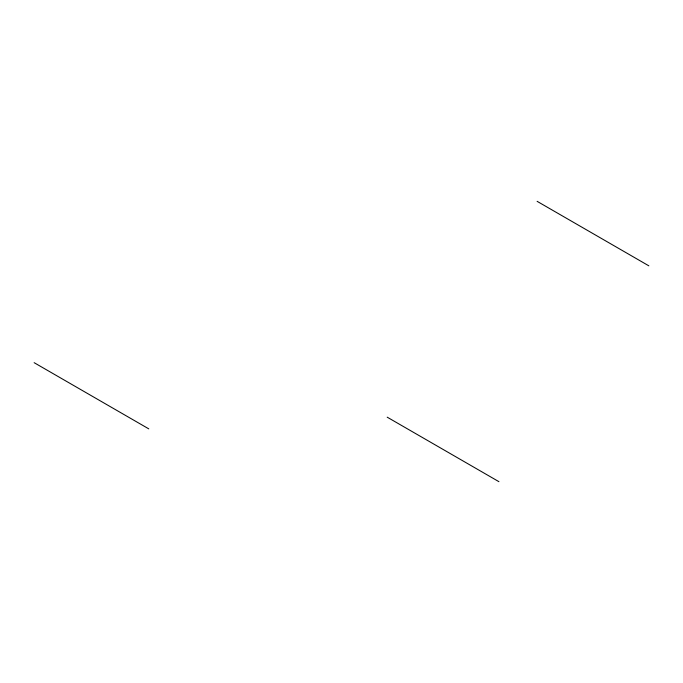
<?xml version="1.0" encoding="UTF-8"?>
<svg xmlns="http://www.w3.org/2000/svg" width="683" height="683" viewBox="0 0 683 683"><rect width="100%" height="100%" fill="white"/><g stroke="black" fill="none" stroke-linecap="round" stroke-linejoin="round"><path stroke-width="1.02" d="M537.111 201.323L648.85 265.832M387.193 417.168L498.931 481.677M34.15 362.682L148.783 428.864"/></g></svg>
